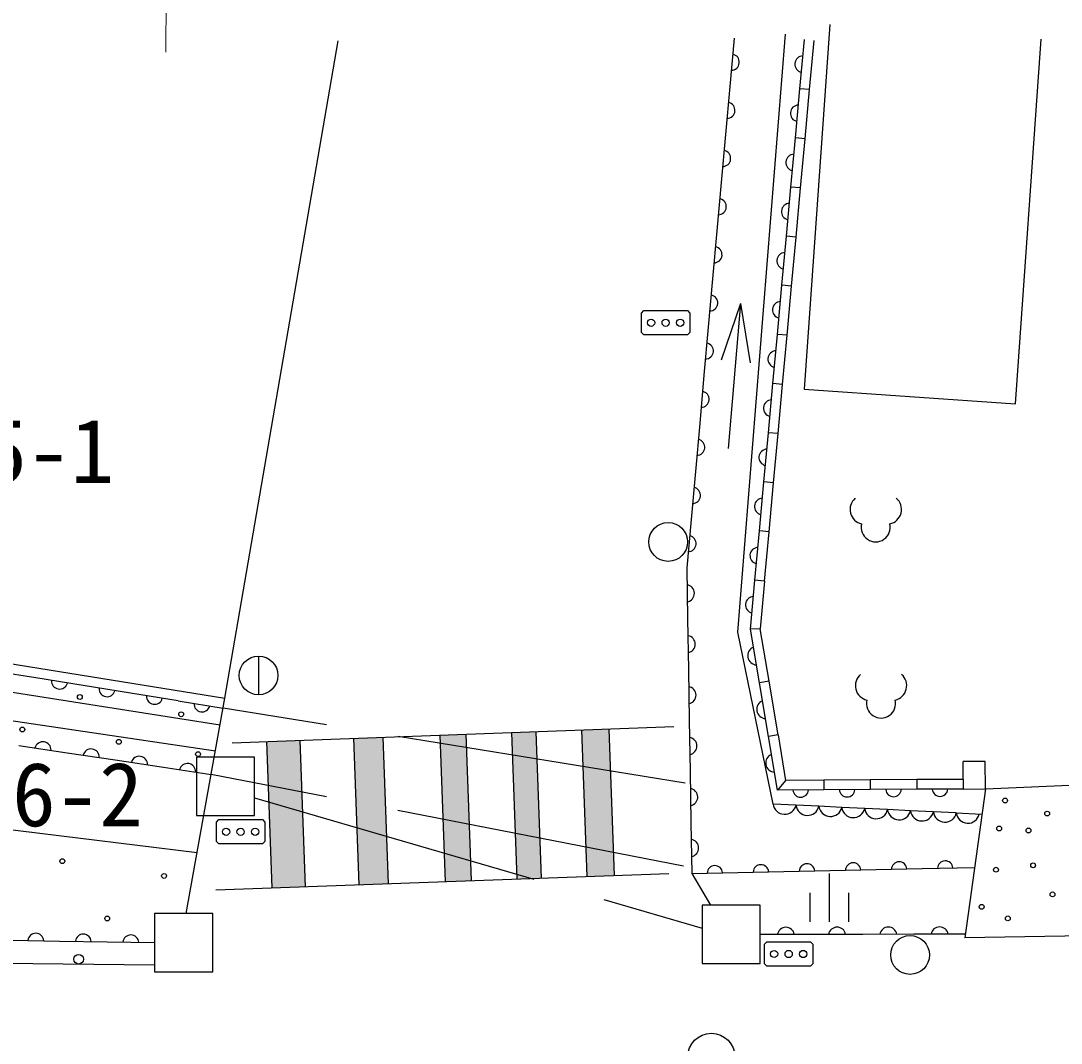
# Model space of a CAD drawing. Units: millimetres, scale not verified. Extents: x 40000 to 680000, y 20000 to 380000.
# Drawn here: x 138726 to 160182, y 291474 to 312558 of the extents above; entities that cross this region are included whole.
import ezdxf
from ezdxf.enums import TextEntityAlignment as Align

# ---------------------------------------------------------------- set-up
doc = ezdxf.new("R2010")
doc.units = ezdxf.units.MM
doc.header["$LTSCALE"] = 1000
doc.linetypes.add('DASHED', pattern=[7.5, 6, -1.5])
for name, color, linetype, lineweight in [('M-BGD', 7, 'Continuous', 25), ('M-BGD-EXST', 7, 'Continuous', 25), ('M-STR-HTXT', 7, 'Continuous', 13), ('M-STR-STRC', 7, 'Continuous', 25)]:
    doc.layers.add(name, color=color, linetype=linetype, lineweight=lineweight)
doc.layers.add('M-BMK-HTXT', color=7, linetype='Continuous')
doc.styles.add('ＭＳ ゴシック', font='')
doc.styles.get('ＭＳ ゴシック').set_extended_font_data('MS Gothic')

msp = doc.modelspace()

# ---------------------------------------------------------------- hatches: boundary and pattern name
at = {"layer": 'M-STR-STRC'}
for points in [[(147373, 297826), (147907, 297845), (148017, 294826), (147483, 294806)], [(148853, 297880), (149355, 297898), (149466, 294879), (148964, 294860)], [(150299, 297933), (150858, 297953), (150968, 294933), (150409, 294913)], [(143796, 297695), (144485, 297721), (144595, 294701), (143907, 294676)], [(145591, 297761), (146200, 297783), (146310, 294763), (145701, 294741)]]:
    msp.add_hatch(color=256, dxfattribs=at).paths.add_polyline_path(points)

# ---------------------------------------------------------------- linework, layer by layer
at = {"layer": 'M-BGD'}
for p, q in [((155408, 312485), (154881, 304964)), ((153438, 312200), (153349, 311207)), ((142935, 298590), (145273, 312144)), ((154793, 311158), (154885, 312172)), ((154992, 311140), (155084, 312153)), ((159240, 304658), (159767, 312180)), ((153349, 311207), (153260, 310214)), ((154700, 310145), (154793, 311158)), ((154992, 311140), (154793, 311158)), ((154899, 310126), (154992, 311140)), ((153260, 310214), (153171, 309221)), ((154607, 309131), (154700, 310145)), ((154899, 310126), (154700, 310145)), ((154807, 309113), (154899, 310126)), ((153171, 309221), (153082, 308228)), ((154515, 308118), (154607, 309131)), ((154807, 309113), (154607, 309131)), ((154714, 308099), (154807, 309113)), ((153082, 308228), (152993, 307236)), ((154422, 307104), (154515, 308118)), ((154714, 308099), (154515, 308118)), ((154621, 307086), (154714, 308099)), ((142933, 298581), (86944, 307580)), ((152993, 307236), (152904, 306243)), ((154329, 306091), (154422, 307104)), ((154621, 307086), (154422, 307104)), ((154529, 306073), (154621, 307086)), ((87031, 306839), (142836, 298039)), ((153568, 306729), (153169, 305559)), ((153568, 306729), (153316, 303740)), ((153568, 306729), (153766, 305508)), ((152904, 306243), (152815, 305250)), ((154237, 305077), (154329, 306091)), ((154529, 306073), (154329, 306091)), ((154436, 305059), (154529, 306073)), ((152815, 305250), (152726, 304257)), ((154144, 304064), (154237, 305077)), ((154436, 305059), (154237, 305077)), ((154343, 304046), (154436, 305059)), ((154881, 304964), (159240, 304658)), ((95050, 304576), (142739, 297502)), ((152726, 304257), (152637, 303264)), ((154052, 303050), (154144, 304064)), ((154343, 304046), (154144, 304064)), ((154251, 303032), (154343, 304046)), ((152637, 303264), (152548, 302271)), ((153959, 302037), (154052, 303050)), ((154251, 303032), (154052, 303050)), ((154158, 302019), (154251, 303032)), ((152548, 302271), (152459, 301278)), ((153866, 301023), (153959, 302037)), ((154158, 302019), (153959, 302037)), ((154066, 301005), (154158, 302019)), ((152459, 301278), (152476, 300228)), ((153774, 300010), (153866, 301023)), ((154066, 301005), (153866, 301023)), ((154066, 301005), (153975, 300017)), ((152476, 300228), (152494, 299177)), ((153975, 300017), (153774, 300010)), ((153959, 298904), (153774, 300010)), ((154156, 298937), (153975, 300017)), ((139033, 299006), (138053, 299163)), ((152494, 299177), (152511, 298126)), ((140012, 298848), (139033, 299006)), ((154156, 298937), (153959, 298904)), ((154145, 297799), (153959, 298904)), ((154342, 297832), (154156, 298937)), ((140991, 298691), (140012, 298848)), ((141970, 298533), (140991, 298691)), ((141970, 298533), (142898, 298384)), ((142136, 294145), (142935, 298590)), ((152511, 298126), (152529, 297076)), ((154342, 297832), (154145, 297799)), ((154342, 297832), (154499, 296894)), ((138686, 297614), (139680, 297465)), ((154330, 296693), (154145, 297799)), ((139680, 297465), (140674, 297315)), ((140674, 297315), (141668, 297165)), ((143546, 297372), (142346, 297372)), ((142346, 297372), (142346, 296172)), ((143546, 296172), (143546, 297372)), ((158617, 297285), (158158, 297283)), ((158160, 296915), (158158, 297283)), ((158620, 296717), (158617, 297285)), ((141668, 297165), (142652, 297017)), ((152529, 297076), (152546, 296025)), ((154499, 296894), (154330, 296693)), ((155287, 296898), (154499, 296894)), ((156244, 296904), (155287, 296898)), ((155287, 296898), (155288, 296698)), ((157202, 296909), (156244, 296904)), ((156244, 296904), (156245, 296704)), ((158160, 296915), (157202, 296909)), ((157202, 296909), (157203, 296709)), ((158160, 296915), (158161, 296715)), ((158620, 296717), (160942, 296823)), ((155288, 296698), (154330, 296693)), ((156245, 296704), (155288, 296698)), ((157203, 296709), (156245, 296704)), ((158161, 296715), (157203, 296709)), ((158161, 296715), (158620, 296717)), ((158620, 296717), (158192, 293648)), ((154712, 296383), (154240, 296406)), ((155184, 296360), (154712, 296383)), ((155657, 296337), (155184, 296360)), ((156129, 296314), (155657, 296337)), ((156601, 296291), (156129, 296314)), ((142346, 296172), (143546, 296172)), ((157074, 296268), (156601, 296291)), ((157546, 296245), (157074, 296268)), ((158018, 296222), (157546, 296245)), ((158018, 296222), (158548, 296196)), ((152546, 296025), (152563, 294975)), ((154464, 295014), (155414, 295034)), ((155414, 295034), (156365, 295054)), ((156365, 295054), (157315, 295074)), ((157315, 295074), (158394, 295096)), ((152563, 294975), (153514, 294994)), ((152563, 294975), (152952, 294320)), ((153514, 294994), (154464, 295014)), ((152775, 294320), (152775, 293120)), ((153975, 294320), (152775, 294320)), ((153975, 293120), (153975, 294320)), ((141485, 294145), (141485, 292945)), ((142685, 294145), (141485, 294145)), ((142685, 292945), (142685, 294145)), ((138544, 293598), (139524, 293581)), ((139524, 293581), (140505, 293565)), ((140505, 293565), (141485, 293549)), ((155032, 293715), (153975, 293712)), ((156088, 293718), (155032, 293715)), ((157145, 293721), (156088, 293718)), ((158202, 293724), (157145, 293721)), ((161116, 293692), (158192, 293648)), ((138348, 293122), (141485, 293091)), ((152775, 293120), (153975, 293120)), ((141485, 292945), (142685, 292945))]:
    msp.add_line(p, q, dxfattribs=at)
at = {"layer": 'M-BGD', "linetype": 'DASHED'}
for p, q in [((152430, 296836), (142898, 298384)), ((152389, 295126), (142652, 297017)), ((143546, 296535), (152775, 293843))]:
    msp.add_line(p, q, dxfattribs=at)
at = {"layer": 'M-BGD'}
for points in [[(154240, 296406), (153514, 299948), (154493, 312283)], [(137071, 293622), (137433, 296014), (142363, 295409)]]:
    msp.add_lwpolyline(points, dxfattribs=at)
for centre, radius in [((139943, 298613), 50), ((142033, 298257), 50), ((138756, 297944), 50), ((140746, 297689), 50), ((142381, 297433), 50), ((159024, 296479), 50), ((159892, 296209), 50), ((158901, 295900), 50), ((159506, 295861), 50), ((139582, 295228), 50), ((158837, 295051), 50), ((159602, 295141), 50), ((141680, 294923), 50), ((160001, 294542), 50), ((158541, 294285), 50), ((140508, 294046), 50), ((159081, 294047), 50), ((139917, 293206), 100), ((152967, 291189), 488)]:
    msp.add_circle(centre, radius, dxfattribs=at)
for centre, radius, start, end in [((153376, 311705), 167, 270.7274, 79.0342), ((154860, 311663), 171, 91.8048, 257.7531), ((153287, 310712), 167, 270.7257, 79.0322), ((154767, 310650), 171, 91.8034, 257.7515), ((153198, 309719), 167, 270.7291, 79.0322), ((154675, 309636), 171, 91.8048, 257.7531), ((153109, 308726), 167, 270.7274, 79.0342), ((154582, 308623), 171, 91.8017, 257.7528), ((153020, 307733), 167, 270.7277, 79.0305), ((154489, 307609), 171, 91.8048, 257.7531), ((152931, 306741), 167, 270.7274, 79.0342), ((154397, 306596), 171, 91.8014, 257.7532), ((152842, 305748), 167, 270.7257, 79.0322), ((154304, 305582), 171, 91.8051, 257.7528), ((152753, 304755), 167, 270.7291, 79.0322), ((154211, 304569), 171, 91.8014, 257.7532), ((152664, 303762), 167, 270.7277, 79.0305), ((154119, 303555), 171, 91.8048, 257.7531), ((152575, 302769), 167, 270.7277, 79.0305), ((154026, 302542), 171, 91.8034, 257.7515), ((152486, 301776), 167, 270.7274, 79.0342), ((153934, 301528), 171, 91.8048, 257.7531), ((152440, 300752), 177, 279.7897, 82.1113), ((153841, 300515), 171, 91.8017, 257.7528), ((152458, 299702), 177, 279.786, 82.115), ((153907, 299464), 191, 112.0033, 267.0358), ((139525, 298943), 166, 176.4292, 345.3111), ((140504, 298785), 166, 176.4242, 345.3121), ((152475, 298651), 177, 279.7897, 82.1113), ((141483, 298628), 166, 176.4275, 345.3122), ((142463, 298471), 166, 176.4275, 345.3122), ((154093, 298358), 191, 112.0033, 267.0358), ((139181, 297521), 169, 357.7588, 165.1152), ((152493, 297601), 177, 279.786, 82.115), ((140175, 297372), 169, 357.7562, 165.1207), ((141169, 297222), 169, 357.7566, 165.1169), ((154278, 297253), 191, 112.0002, 267.0389), ((142163, 297072), 169, 357.7572, 165.1164), ((152510, 296550), 177, 279.7897, 82.1113), ((154809, 296706), 160, 183.8842, 356.7655), ((155766, 296711), 160, 183.8842, 356.7655), ((156724, 296716), 160, 183.8823, 356.7638), ((157682, 296722), 160, 183.8805, 356.7656), ((154478, 296434), 240, 186.7434, 347.6704), ((154950, 296411), 240, 186.7474, 347.6665), ((155423, 296388), 240, 186.7474, 347.6665), ((155895, 296365), 240, 186.7472, 347.6692), ((156367, 296342), 240, 186.7446, 347.6694), ((156839, 296319), 240, 186.7474, 347.6665), ((157312, 296296), 240, 186.7474, 347.6665), ((157784, 296273), 240, 186.7472, 347.6692), ((158256, 296250), 240, 186.7446, 347.6694), ((152528, 295499), 177, 279.7881, 82.1129), ((153039, 294976), 159, 4.3291, 178.0689), ((153989, 294996), 159, 4.3274, 178.0707), ((154939, 295016), 159, 4.3291, 178.0689), ((155890, 295035), 159, 4.3236, 178.0708), ((156840, 295055), 159, 4.3254, 178.069), ((157790, 295075), 159, 4.3254, 178.0689), ((139034, 293576), 164, 3.9612, 174.1318), ((154503, 293685), 178, 9.3455, 170.996), ((155560, 293688), 178, 9.3453, 170.9995), ((156617, 293691), 178, 9.3453, 170.9995), ((157674, 293694), 178, 9.3453, 170.9995), ((140014, 293559), 164, 3.9594, 174.1335), ((140995, 293543), 164, 3.9594, 174.1335)]:
    msp.add_arc(centre, radius, start, end, dxfattribs=at)
at = {"layer": 'M-BGD-EXST'}
for p, q in [((151524, 306532), (151574, 306582)), ((151524, 306132), (151524, 306532)), ((151574, 306582), (152474, 306582)), ((152474, 306582), (152524, 306532)), ((152524, 306532), (152524, 306132)), ((151574, 306082), (151524, 306132)), ((152474, 306082), (151574, 306082)), ((152524, 306132), (152474, 306082)), ((143629, 299458), (143629, 298658)), ((142759, 296034), (142809, 296084)), ((142759, 295634), (142759, 296034)), ((142809, 296084), (143709, 296084)), ((143709, 296084), (143759, 296034)), ((143759, 296034), (143759, 295634)), ((142809, 295584), (142759, 295634)), ((143709, 295584), (142809, 295584)), ((143759, 295634), (143709, 295584)), ((155397, 294976), (155397, 293976)), ((154997, 294576), (154997, 293976)), ((155797, 294576), (155797, 293976)), ((154061, 293513), (154111, 293563)), ((154111, 293563), (155011, 293563)), ((155011, 293563), (155061, 293513)), ((154061, 293113), (154061, 293513)), ((155061, 293513), (155061, 293113)), ((154111, 293063), (154061, 293113)), ((155061, 293113), (155011, 293063)), ((155011, 293063), (154111, 293063))]:
    msp.add_line(p, q, dxfattribs=at)
for centre, radius in [((151724, 306332), 74.5), ((152024, 306332), 75), ((152324, 306332), 75), ((152076, 301811), 400), ((143629, 299058), 400), ((142959, 295834), 74.5), ((143259, 295834), 75), ((143559, 295834), 75), ((157065, 293293), 400), ((154261, 293313), 74.5), ((154561, 293313), 75), ((154861, 293313), 75)]:
    msp.add_circle(centre, radius, dxfattribs=at)
for centre, radius, start, end in [((156132, 302481), 305, 130.6018, 257.4702), ((156582, 302481), 305, 282.5269, 49.4012), ((156356, 302112), 300, 166.3139, 13.6861), ((156241, 298847), 305, 130.6018, 257.4702), ((156691, 298847), 305, 282.5298, 49.3982), ((156466, 298478), 300, 166.3149, 13.6851)]:
    msp.add_arc(centre, radius, start, end, dxfattribs=at)
at = {"layer": 'M-STR-HTXT'}
msp.add_line((141714, 311914), (141798, 324709), dxfattribs=at)
at = {"layer": 'M-STR-STRC'}
for p, q in [((143082, 297669), (152190, 298002)), ((147483, 294806), (147373, 297826)), ((148017, 294826), (147907, 297845)), ((148964, 294860), (148853, 297880)), ((149466, 294879), (149355, 297898)), ((150409, 294913), (150299, 297933)), ((150968, 294933), (150858, 297953)), ((143907, 294676), (143796, 297695)), ((144595, 294701), (144485, 297721)), ((145701, 294741), (145591, 297761)), ((146310, 294763), (146200, 297783)), ((142750, 294633), (152091, 294974))]:
    msp.add_line(p, q, dxfattribs=at)

# ---------------------------------------------------------------- texts
at = {"layer": 'M-BMK-HTXT', "style": 'ＭＳ ゴシック'}
for s, p in [('555-1', (138405, 303689)), ('236-2', (138995, 296607))]:
    msp.add_text(s, height=1320, dxfattribs=at).set_placement(p, align=Align.MIDDLE_CENTER)

doc.saveas('drawing.dxf')
